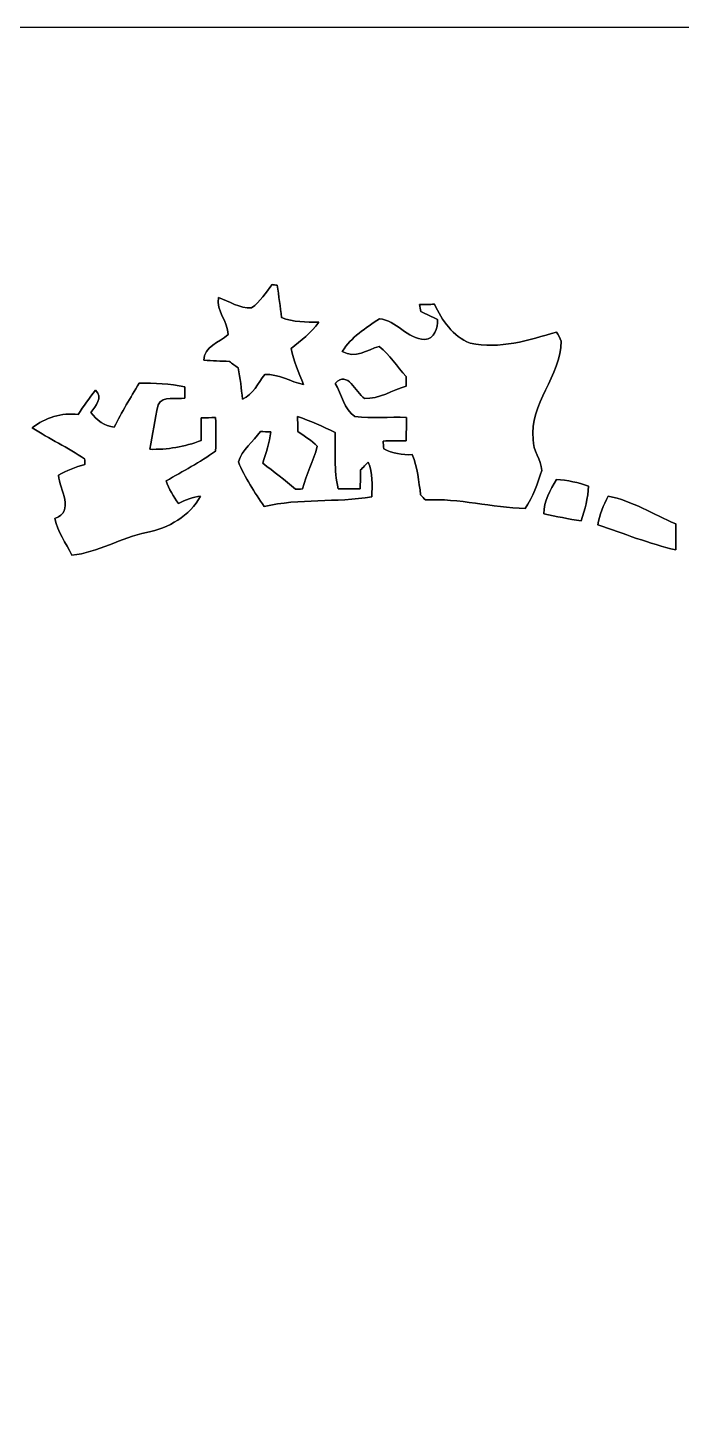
# Model space of a CAD drawing. Header units: centimetres. Extents: x -16.8 to 16.8, y -16.7 to 16.7.
# Drawn here: x -4.95 to 3.18, y -0.52 to 16.67 of the extents above; entities that cross this region are included whole.
import ezdxf

# ---------------------------------------------------------------- set-up
doc = ezdxf.new("R2010")
doc.units = ezdxf.units.CM
doc.header["$MEASUREMENT"] = 0
doc.layers.add('Layer 1', color=7, linetype='Continuous')

msp = doc.modelspace()

# ---------------------------------------------------------------- linework, layer by layer
at = {"layer": 'Layer 1', "color": 7}
for points, knots in [([(-16.77458, 16.66875), (-16.77458, 16.66875), (16.77458, 16.66875), (16.77458, 16.66875), (16.77458, 16.66875), (16.77458, 16.66875), (16.77458, -16.66875), (16.77458, -16.66875), (16.77458, -16.66875), (16.77458, -16.66875), (-16.77458, -16.66875), (-16.77458, -16.66875), (-16.77458, -16.66875), (-16.77458, -16.66875), (-16.77458, 16.66875), (-16.77458, 16.66875), (-16.77458, 16.66875), (-16.77458, 16.66875), (-16.77458, 16.66875), (-16.77458, 16.66875)], [0, 0, 0, 0, 0.16666667, 0.16666667, 0.16666667, 0.16666667, 0.33333333, 0.33333333, 0.33333333, 0.33333333, 0.5, 0.5, 0.5, 0.5, 0.66666667, 0.66666667, 0.66666667, 0.66666667, 1, 1, 1, 1]), ([(-2.16218, 13.18648), (-2.05564, 13.26092), (-1.98755, 13.37557), (-1.90782, 13.47541), (-1.90782, 13.47541), (-1.89265, 13.47364), (-1.86161, 13.46976), (-1.84644, 13.468), (-1.84644, 13.468), (-1.82527, 13.33394), (-1.80234, 13.19989), (-1.79246, 13.06477), (-1.79246, 13.06477), (-1.64465, 13.00586), (-1.48484, 13.01432), (-1.32927, 13.00656), (-1.32927, 13.00656), (-1.4224, 12.87745), (-1.54728, 12.77691), (-1.67323, 12.68166), (-1.67323, 12.68166), (-1.64324, 12.52573), (-1.57445, 12.38215), (-1.51941, 12.23398), (-1.51941, 12.23398), (-1.68275, 12.26644), (-1.82774, 12.36839), (-1.99919, 12.35781), (-1.99919, 12.35781), (-2.08315, 12.24915), (-2.14524, 12.1098), (-2.27789, 12.05195), (-2.27789, 12.05195), (-2.28882, 12.18177), (-2.30399, 12.31159), (-2.33045, 12.4393), (-2.33045, 12.4393), (-2.36679, 12.46681), (-2.40312, 12.49398), (-2.43911, 12.52149), (-2.43911, 12.52149), (-2.54459, 12.52502), (-2.65007, 12.52926), (-2.75555, 12.53455), (-2.75555, 12.53455), (-2.75625, 12.70529), (-2.56152, 12.75539), (-2.45604, 12.85381), (-2.45604, 12.85381), (-2.45498, 13.01962), (-2.60632, 13.14732), (-2.57457, 13.31489), (-2.57457, 13.31489), (-2.43911, 13.26832), (-2.31105, 13.1759), (-2.16218, 13.18648)], [0, 0, 0, 0, 0.06666667, 0.06666667, 0.06666667, 0.06666667, 0.13333333, 0.13333333, 0.13333333, 0.13333333, 0.2, 0.2, 0.2, 0.2, 0.26666667, 0.26666667, 0.26666667, 0.26666667, 0.33333333, 0.33333333, 0.33333333, 0.33333333, 0.4, 0.4, 0.4, 0.4, 0.46666667, 0.46666667, 0.46666667, 0.46666667, 0.53333333, 0.53333333, 0.53333333, 0.53333333, 0.6, 0.6, 0.6, 0.6, 0.66666667, 0.66666667, 0.66666667, 0.66666667, 0.73333333, 0.73333333, 0.73333333, 0.73333333, 0.8, 0.8, 0.8, 0.8, 0.86666667, 0.86666667, 0.86666667, 0.86666667, 1, 1, 1, 1]), ([(-0.07514, 13.22634), (-0.01376, 13.22811), (0.04763, 13.22987), (0.10901, 13.23128), (0.10901, 13.23128), (0.20461, 13.03267), (0.33655, 12.82806), (0.55245, 12.74762), (0.55245, 12.74762), (0.91828, 12.66825), (1.27917, 12.78326), (1.62666, 12.88627), (1.62666, 12.88627), (1.64606, 12.84922), (1.66758, 12.81254), (1.6831, 12.77338), (1.6831, 12.77338), (1.68275, 12.33558), (1.28058, 11.99727), (1.33703, 11.55136), (1.33703, 11.55136), (1.32962, 11.41271), (1.43827, 11.30124), (1.44286, 11.16718), (1.44286, 11.16718), (1.39171, 11.00349), (1.33068, 10.83733), (1.23754, 10.69269), (1.23754, 10.69269), (0.82444, 10.70398), (0.41557, 10.82287), (-0.00247, 10.79923), (-0.00247, 10.79923), (-0.02258, 10.82005), (-0.04269, 10.84051), (-0.06244, 10.86132), (-0.06244, 10.86132), (-0.08431, 11.03066), (-0.10301, 11.20246), (-0.16616, 11.36262), (-0.16616, 11.36262), (-0.28963, 11.35592), (-0.41134, 11.37779), (-0.52105, 11.43529), (-0.52105, 11.43529), (-0.52423, 11.46739), (-0.52705, 11.4995), (-0.52987, 11.53125), (-0.52987, 11.53125), (-0.43498, 11.53266), (-0.33973, 11.53442), (-0.24448, 11.53548), (-0.24448, 11.53548), (-0.24024, 11.63144), (-0.23848, 11.72739), (-0.23742, 11.82335), (-0.23742, 11.82335), (-0.45085, 11.83499), (-0.66675, 11.80888), (-0.87877, 11.83464), (-0.87877, 11.83464), (-1.01741, 11.9253), (-1.04246, 12.11298), (-1.12642, 12.24774), (-1.12642, 12.24774), (-0.96061, 12.41319), (-0.87559, 12.13944), (-0.76094, 12.06077), (-0.76094, 12.06077), (-0.57609, 12.05159), (-0.41381, 12.16484), (-0.24059, 12.21422), (-0.24059, 12.21422), (-0.24165, 12.24386), (-0.24342, 12.30312), (-0.24412, 12.33276), (-0.24412, 12.33276), (-0.35595, 12.45694), (-0.44521, 12.60334), (-0.57785, 12.70741), (-0.57785, 12.70741), (-0.73166, 12.66366), (-0.87207, 12.54901), (-1.03576, 12.64497), (-1.03576, 12.64497), (-0.92745, 12.82171), (-0.74366, 12.93777), (-0.57538, 13.05066), (-0.57538, 13.05066), (-0.36477, 13.03549), (-0.23107, 12.79525), (-0.01164, 12.7949), (-0.01164, 12.7949), (0.11254, 12.79313), (0.14887, 12.94024), (0.14852, 13.04008), (0.14852, 13.04008), (0.07796, 13.07289), (0.00811, 13.10781), (-0.06174, 13.14238), (-0.06174, 13.14238), (-0.06632, 13.17025), (-0.07091, 13.19847), (-0.07514, 13.22634)], [0, 0, 0, 0, 0.03703704, 0.03703704, 0.03703704, 0.03703704, 0.07407407, 0.07407407, 0.07407407, 0.07407407, 0.11111111, 0.11111111, 0.11111111, 0.11111111, 0.14814815, 0.14814815, 0.14814815, 0.14814815, 0.18518519, 0.18518519, 0.18518519, 0.18518519, 0.22222222, 0.22222222, 0.22222222, 0.22222222, 0.25925926, 0.25925926, 0.25925926, 0.25925926, 0.2962963, 0.2962963, 0.2962963, 0.2962963, 0.33333333, 0.33333333, 0.33333333, 0.33333333, 0.37037037, 0.37037037, 0.37037037, 0.37037037, 0.40740741, 0.40740741, 0.40740741, 0.40740741, 0.44444444, 0.44444444, 0.44444444, 0.44444444, 0.48148148, 0.48148148, 0.48148148, 0.48148148, 0.51851852, 0.51851852, 0.51851852, 0.51851852, 0.55555556, 0.55555556, 0.55555556, 0.55555556, 0.59259259, 0.59259259, 0.59259259, 0.59259259, 0.62962963, 0.62962963, 0.62962963, 0.62962963, 0.66666667, 0.66666667, 0.66666667, 0.66666667, 0.7037037, 0.7037037, 0.7037037, 0.7037037, 0.74074074, 0.74074074, 0.74074074, 0.74074074, 0.77777778, 0.77777778, 0.77777778, 0.77777778, 0.81481481, 0.81481481, 0.81481481, 0.81481481, 0.85185185, 0.85185185, 0.85185185, 0.85185185, 0.88888889, 0.88888889, 0.88888889, 0.88888889, 0.92592593, 0.92592593, 0.92592593, 0.92592593, 1, 1, 1, 1]), ([(-3.55953, 12.2488), (-3.37044, 12.25021), (-3.17923, 12.24915), (-2.99367, 12.20435), (-2.99367, 12.20435), (-2.99332, 12.16907), (-2.99191, 12.09816), (-2.99156, 12.06288), (-2.99156, 12.06288), (-3.09951, 12.0463), (-3.2639, 12.10204), (-3.32493, 11.97963), (-3.32493, 11.97963), (-3.36797, 11.79795), (-3.39231, 11.61168), (-3.42935, 11.42859), (-3.42935, 11.42859), (-3.21134, 11.42294), (-2.99332, 11.45822), (-2.79047, 11.53866), (-2.79047, 11.53866), (-2.79012, 11.63214), (-2.78941, 11.72527), (-2.78836, 11.81876), (-2.78836, 11.81876), (-2.72909, 11.82052), (-2.66982, 11.82194), (-2.61056, 11.82335), (-2.61056, 11.82335), (-2.60632, 11.68471), (-2.60526, 11.54606), (-2.61091, 11.40742), (-2.61091, 11.40742), (-2.80317, 11.26525), (-3.01731, 11.15801), (-3.22263, 11.03665), (-3.22263, 11.03665), (-3.19193, 10.93364), (-3.13478, 10.84227), (-3.07093, 10.75655), (-3.07093, 10.75655), (-2.98485, 10.80064), (-2.89313, 10.83416), (-2.79647, 10.84756), (-2.79647, 10.84756), (-2.93053, 10.6045), (-3.19334, 10.44434), (-3.46745, 10.39601), (-3.46745, 10.39601), (-3.78601, 10.32933), (-4.07176, 10.14342), (-4.39667, 10.11343), (-4.39667, 10.11343), (-4.46899, 10.26442), (-4.57412, 10.40236), (-4.60587, 10.56993), (-4.60587, 10.56993), (-4.35645, 10.65354), (-4.54801, 10.93223), (-4.56318, 11.10544), (-4.56318, 11.10544), (-4.46052, 11.16542), (-4.34975, 11.20987), (-4.23404, 11.23774), (-4.23404, 11.23774), (-4.23545, 11.26208), (-4.23651, 11.28642), (-4.23721, 11.31041), (-4.23721, 11.31041), (-4.44676, 11.45117), (-4.67572, 11.55841), (-4.88738, 11.69494), (-4.88738, 11.69494), (-4.7244, 11.82335), (-4.52543, 11.88826), (-4.318, 11.85968), (-4.318, 11.85968), (-4.25133, 11.96516), (-4.18006, 12.06747), (-4.10175, 12.16484), (-4.10175, 12.16484), (-4.00156, 12.06535), (-4.10245, 11.97292), (-4.16031, 11.8872), (-4.16031, 11.8872), (-4.08869, 11.79195), (-3.99239, 11.71222), (-3.86856, 11.70446), (-3.86856, 11.70446), (-3.77578, 11.89143), (-3.66889, 12.071), (-3.55953, 12.2488)], [0, 0, 0, 0, 0.04166667, 0.04166667, 0.04166667, 0.04166667, 0.08333333, 0.08333333, 0.08333333, 0.08333333, 0.125, 0.125, 0.125, 0.125, 0.16666667, 0.16666667, 0.16666667, 0.16666667, 0.20833333, 0.20833333, 0.20833333, 0.20833333, 0.25, 0.25, 0.25, 0.25, 0.29166667, 0.29166667, 0.29166667, 0.29166667, 0.33333333, 0.33333333, 0.33333333, 0.33333333, 0.375, 0.375, 0.375, 0.375, 0.41666667, 0.41666667, 0.41666667, 0.41666667, 0.45833333, 0.45833333, 0.45833333, 0.45833333, 0.5, 0.5, 0.5, 0.5, 0.54166667, 0.54166667, 0.54166667, 0.54166667, 0.58333333, 0.58333333, 0.58333333, 0.58333333, 0.625, 0.625, 0.625, 0.625, 0.66666667, 0.66666667, 0.66666667, 0.66666667, 0.70833333, 0.70833333, 0.70833333, 0.70833333, 0.75, 0.75, 0.75, 0.75, 0.79166667, 0.79166667, 0.79166667, 0.79166667, 0.83333333, 0.83333333, 0.83333333, 0.83333333, 0.875, 0.875, 0.875, 0.875, 0.91666667, 0.91666667, 0.91666667, 0.91666667, 1, 1, 1, 1]), ([(-1.59138, 11.83464), (-1.43157, 11.77996), (-1.2767, 11.71222), (-1.12501, 11.63779), (-1.12501, 11.63779), (-1.11584, 11.4046), (-1.14688, 11.16718), (-1.0855, 10.93893), (-1.0855, 10.93893), (-0.99519, 10.93823), (-0.90452, 10.93752), (-0.81421, 10.93682), (-0.81421, 10.93682), (-0.81209, 11.01513), (-0.81033, 11.0938), (-0.80963, 11.17247), (-0.80963, 11.17247), (-0.78528, 11.19681), (-0.73695, 11.2455), (-0.71296, 11.27019), (-0.71296, 11.27019), (-0.65476, 11.13261), (-0.66675, 10.98268), (-0.66922, 10.83733), (-0.66922, 10.83733), (-1.1116, 10.76396), (-1.56633, 10.82216), (-2.0066, 10.71668), (-2.0066, 10.71668), (-2.12408, 10.89554), (-2.24719, 11.07546), (-2.32763, 11.27407), (-2.32763, 11.27407), (-2.28353, 11.42047), (-2.14066, 11.52384), (-2.05317, 11.65013), (-2.05317, 11.65013), (-2.01083, 11.64837), (-1.9685, 11.64661), (-1.92581, 11.64484), (-1.92581, 11.64484), (-1.93675, 11.51008), (-1.98614, 11.38379), (-2.02424, 11.25502), (-2.02424, 11.25502), (-1.88524, 11.15307), (-1.74978, 11.04583), (-1.6189, 10.93329), (-1.6189, 10.93329), (-1.58997, 10.93399), (-1.56069, 10.9347), (-1.53141, 10.93541), (-1.53141, 10.93541), (-1.48131, 11.11638), (-1.39383, 11.28501), (-1.34691, 11.46669), (-1.34691, 11.46669), (-1.4164, 11.54112), (-1.50777, 11.58981), (-1.58821, 11.65049), (-1.58821, 11.65049), (-1.58962, 11.71187), (-1.59068, 11.77325), (-1.59138, 11.83464)], [0, 0, 0, 0, 0.05882353, 0.05882353, 0.05882353, 0.05882353, 0.11764706, 0.11764706, 0.11764706, 0.11764706, 0.17647059, 0.17647059, 0.17647059, 0.17647059, 0.23529412, 0.23529412, 0.23529412, 0.23529412, 0.29411765, 0.29411765, 0.29411765, 0.29411765, 0.35294118, 0.35294118, 0.35294118, 0.35294118, 0.41176471, 0.41176471, 0.41176471, 0.41176471, 0.47058824, 0.47058824, 0.47058824, 0.47058824, 0.52941176, 0.52941176, 0.52941176, 0.52941176, 0.58823529, 0.58823529, 0.58823529, 0.58823529, 0.64705882, 0.64705882, 0.64705882, 0.64705882, 0.70588235, 0.70588235, 0.70588235, 0.70588235, 0.76470588, 0.76470588, 0.76470588, 0.76470588, 0.82352941, 0.82352941, 0.82352941, 0.82352941, 0.88235294, 0.88235294, 0.88235294, 0.88235294, 1, 1, 1, 1]), ([(1.62489, 11.05429), (1.76071, 11.04547), (1.89406, 11.01513), (2.02283, 10.97139), (2.02283, 10.97139), (2.01612, 10.82358), (1.98014, 10.67964), (1.9304, 10.541), (1.9304, 10.541), (1.77412, 10.56005), (1.62066, 10.59603), (1.46685, 10.62743), (1.46685, 10.62743), (1.47002, 10.78477), (1.54552, 10.92341), (1.62489, 11.05429)], [0, 0, 0, 0, 0.2, 0.2, 0.2, 0.2, 0.4, 0.4, 0.4, 0.4, 0.6, 0.6, 0.6, 0.6, 1, 1, 1, 1]), ([(2.2666, 10.8458), (2.56752, 10.79077), (2.82646, 10.61544), (3.10727, 10.5029), (3.10727, 10.5029), (3.10974, 10.3946), (3.11009, 10.28629), (3.10868, 10.17799), (3.10868, 10.17799), (2.77848, 10.2549), (2.46133, 10.38154), (2.13995, 10.48879), (2.13995, 10.48879), (2.15794, 10.61544), (2.20733, 10.73362), (2.2666, 10.8458)], [0, 0, 0, 0, 0.2, 0.2, 0.2, 0.2, 0.4, 0.4, 0.4, 0.4, 0.6, 0.6, 0.6, 0.6, 1, 1, 1, 1])]:
    msp.add_open_spline(points, degree=3, knots=knots, dxfattribs=at)
at = {"layer": 'Layer 1', "color": 8}
for points, knots in [([(-2.16218, 13.18648), (-2.31105, 13.1759), (-2.43911, 13.26832), (-2.57457, 13.31489), (-2.57457, 13.31489), (-2.60632, 13.14732), (-2.45498, 13.01962), (-2.45604, 12.85381), (-2.45604, 12.85381), (-2.56152, 12.75539), (-2.75625, 12.70529), (-2.75555, 12.53455), (-2.75555, 12.53455), (-2.65007, 12.52926), (-2.54459, 12.52502), (-2.43911, 12.52149), (-2.43911, 12.52149), (-2.40312, 12.49398), (-2.36679, 12.46681), (-2.33045, 12.4393), (-2.33045, 12.4393), (-2.30399, 12.31159), (-2.28882, 12.18177), (-2.27789, 12.05195), (-2.27789, 12.05195), (-2.14524, 12.1098), (-2.08315, 12.24915), (-1.99919, 12.35781), (-1.99919, 12.35781), (-1.82774, 12.36839), (-1.68275, 12.26644), (-1.51941, 12.23398), (-1.51941, 12.23398), (-1.57445, 12.38215), (-1.64324, 12.52573), (-1.67323, 12.68166), (-1.67323, 12.68166), (-1.54728, 12.77691), (-1.4224, 12.87745), (-1.32927, 13.00656), (-1.32927, 13.00656), (-1.48484, 13.01432), (-1.64465, 13.00586), (-1.79246, 13.06477), (-1.79246, 13.06477), (-1.80234, 13.19989), (-1.82527, 13.33394), (-1.84644, 13.468), (-1.84644, 13.468), (-1.86161, 13.46976), (-1.89265, 13.47364), (-1.90782, 13.47541), (-1.90782, 13.47541), (-1.98755, 13.37557), (-2.05564, 13.26092), (-2.16218, 13.18648), (-2.16218, 13.18648), (-2.16218, 13.18648), (-2.16218, 13.18648), (-2.16218, 13.18648)], [0, 0, 0, 0, 0.0625, 0.0625, 0.0625, 0.0625, 0.125, 0.125, 0.125, 0.125, 0.1875, 0.1875, 0.1875, 0.1875, 0.25, 0.25, 0.25, 0.25, 0.3125, 0.3125, 0.3125, 0.3125, 0.375, 0.375, 0.375, 0.375, 0.4375, 0.4375, 0.4375, 0.4375, 0.5, 0.5, 0.5, 0.5, 0.5625, 0.5625, 0.5625, 0.5625, 0.625, 0.625, 0.625, 0.625, 0.6875, 0.6875, 0.6875, 0.6875, 0.75, 0.75, 0.75, 0.75, 0.8125, 0.8125, 0.8125, 0.8125, 0.875, 0.875, 0.875, 0.875, 1, 1, 1, 1]), ([(-0.07514, 13.22634), (-0.07091, 13.19847), (-0.06632, 13.17025), (-0.06174, 13.14238), (-0.06174, 13.14238), (0.00811, 13.10781), (0.07796, 13.07289), (0.14852, 13.04008), (0.14852, 13.04008), (0.14887, 12.94024), (0.11254, 12.79313), (-0.01164, 12.7949), (-0.01164, 12.7949), (-0.23107, 12.79525), (-0.36477, 13.03549), (-0.57538, 13.05066), (-0.57538, 13.05066), (-0.74366, 12.93777), (-0.92745, 12.82171), (-1.03576, 12.64497), (-1.03576, 12.64497), (-0.87207, 12.54901), (-0.73166, 12.66366), (-0.57785, 12.70741), (-0.57785, 12.70741), (-0.44521, 12.60334), (-0.35595, 12.45694), (-0.24412, 12.33276), (-0.24412, 12.33276), (-0.24342, 12.30312), (-0.24165, 12.24386), (-0.24059, 12.21422), (-0.24059, 12.21422), (-0.41381, 12.16484), (-0.57609, 12.05159), (-0.76094, 12.06077), (-0.76094, 12.06077), (-0.87559, 12.13944), (-0.96061, 12.41319), (-1.12642, 12.24774), (-1.12642, 12.24774), (-1.04246, 12.11298), (-1.01741, 11.9253), (-0.87877, 11.83464), (-0.87877, 11.83464), (-0.66675, 11.80888), (-0.45085, 11.83499), (-0.23742, 11.82335), (-0.23742, 11.82335), (-0.23848, 11.72739), (-0.24024, 11.63144), (-0.24448, 11.53548), (-0.24448, 11.53548), (-0.33973, 11.53442), (-0.43498, 11.53266), (-0.52987, 11.53125), (-0.52987, 11.53125), (-0.52705, 11.4995), (-0.52423, 11.46739), (-0.52105, 11.43529), (-0.52105, 11.43529), (-0.41134, 11.37779), (-0.28963, 11.35592), (-0.16616, 11.36262), (-0.16616, 11.36262), (-0.10301, 11.20246), (-0.08431, 11.03066), (-0.06244, 10.86132), (-0.06244, 10.86132), (-0.04269, 10.84051), (-0.02258, 10.82005), (-0.00247, 10.79923), (-0.00247, 10.79923), (0.41557, 10.82287), (0.82444, 10.70398), (1.23754, 10.69269), (1.23754, 10.69269), (1.33068, 10.83733), (1.39171, 11.00349), (1.44286, 11.16718), (1.44286, 11.16718), (1.43827, 11.30124), (1.32962, 11.41271), (1.33703, 11.55136), (1.33703, 11.55136), (1.28058, 11.99727), (1.68275, 12.33558), (1.6831, 12.77338), (1.6831, 12.77338), (1.66758, 12.81254), (1.64606, 12.84922), (1.62666, 12.88627), (1.62666, 12.88627), (1.27917, 12.78326), (0.91828, 12.66825), (0.55245, 12.74762), (0.55245, 12.74762), (0.33655, 12.82806), (0.20461, 13.03267), (0.10901, 13.23128), (0.10901, 13.23128), (0.04763, 13.22987), (-0.01376, 13.22811), (-0.07514, 13.22634), (-0.07514, 13.22634), (-0.07514, 13.22634), (-0.07514, 13.22634), (-0.07514, 13.22634)], [0, 0, 0, 0, 0.03571429, 0.03571429, 0.03571429, 0.03571429, 0.07142857, 0.07142857, 0.07142857, 0.07142857, 0.10714286, 0.10714286, 0.10714286, 0.10714286, 0.14285714, 0.14285714, 0.14285714, 0.14285714, 0.17857143, 0.17857143, 0.17857143, 0.17857143, 0.21428571, 0.21428571, 0.21428571, 0.21428571, 0.25, 0.25, 0.25, 0.25, 0.28571429, 0.28571429, 0.28571429, 0.28571429, 0.32142857, 0.32142857, 0.32142857, 0.32142857, 0.35714286, 0.35714286, 0.35714286, 0.35714286, 0.39285714, 0.39285714, 0.39285714, 0.39285714, 0.42857143, 0.42857143, 0.42857143, 0.42857143, 0.46428571, 0.46428571, 0.46428571, 0.46428571, 0.5, 0.5, 0.5, 0.5, 0.53571429, 0.53571429, 0.53571429, 0.53571429, 0.57142857, 0.57142857, 0.57142857, 0.57142857, 0.60714286, 0.60714286, 0.60714286, 0.60714286, 0.64285714, 0.64285714, 0.64285714, 0.64285714, 0.67857143, 0.67857143, 0.67857143, 0.67857143, 0.71428571, 0.71428571, 0.71428571, 0.71428571, 0.75, 0.75, 0.75, 0.75, 0.78571429, 0.78571429, 0.78571429, 0.78571429, 0.82142857, 0.82142857, 0.82142857, 0.82142857, 0.85714286, 0.85714286, 0.85714286, 0.85714286, 0.89285714, 0.89285714, 0.89285714, 0.89285714, 0.92857143, 0.92857143, 0.92857143, 0.92857143, 1, 1, 1, 1]), ([(-3.55953, 12.2488), (-3.66889, 12.071), (-3.77578, 11.89143), (-3.86856, 11.70446), (-3.86856, 11.70446), (-3.99239, 11.71222), (-4.08869, 11.79195), (-4.16031, 11.8872), (-4.16031, 11.8872), (-4.10245, 11.97292), (-4.00156, 12.06535), (-4.10175, 12.16484), (-4.10175, 12.16484), (-4.18006, 12.06747), (-4.25133, 11.96516), (-4.318, 11.85968), (-4.318, 11.85968), (-4.52543, 11.88826), (-4.7244, 11.82335), (-4.88738, 11.69494), (-4.88738, 11.69494), (-4.67572, 11.55841), (-4.44676, 11.45117), (-4.23721, 11.31041), (-4.23721, 11.31041), (-4.23651, 11.28642), (-4.23545, 11.26208), (-4.23404, 11.23774), (-4.23404, 11.23774), (-4.34975, 11.20987), (-4.46052, 11.16542), (-4.56318, 11.10544), (-4.56318, 11.10544), (-4.54801, 10.93223), (-4.35645, 10.65354), (-4.60587, 10.56993), (-4.60587, 10.56993), (-4.57412, 10.40236), (-4.46899, 10.26442), (-4.39667, 10.11343), (-4.39667, 10.11343), (-4.07176, 10.14342), (-3.78601, 10.32933), (-3.46745, 10.39601), (-3.46745, 10.39601), (-3.19334, 10.44434), (-2.93053, 10.6045), (-2.79647, 10.84756), (-2.79647, 10.84756), (-2.89313, 10.83416), (-2.98485, 10.80064), (-3.07093, 10.75655), (-3.07093, 10.75655), (-3.13478, 10.84227), (-3.19193, 10.93364), (-3.22263, 11.03665), (-3.22263, 11.03665), (-3.01731, 11.15801), (-2.80317, 11.26525), (-2.61091, 11.40742), (-2.61091, 11.40742), (-2.60526, 11.54606), (-2.60632, 11.68471), (-2.61056, 11.82335), (-2.61056, 11.82335), (-2.66982, 11.82194), (-2.72909, 11.82052), (-2.78836, 11.81876), (-2.78836, 11.81876), (-2.78941, 11.72527), (-2.79012, 11.63214), (-2.79047, 11.53866), (-2.79047, 11.53866), (-2.99332, 11.45822), (-3.21134, 11.42294), (-3.42935, 11.42859), (-3.42935, 11.42859), (-3.39231, 11.61168), (-3.36797, 11.79795), (-3.32493, 11.97963), (-3.32493, 11.97963), (-3.2639, 12.10204), (-3.09951, 12.0463), (-2.99156, 12.06288), (-2.99156, 12.06288), (-2.99191, 12.09816), (-2.99332, 12.16907), (-2.99367, 12.20435), (-2.99367, 12.20435), (-3.17923, 12.24915), (-3.37044, 12.25021), (-3.55953, 12.2488), (-3.55953, 12.2488), (-3.55953, 12.2488), (-3.55953, 12.2488), (-3.55953, 12.2488)], [0, 0, 0, 0, 0.04, 0.04, 0.04, 0.04, 0.08, 0.08, 0.08, 0.08, 0.12, 0.12, 0.12, 0.12, 0.16, 0.16, 0.16, 0.16, 0.2, 0.2, 0.2, 0.2, 0.24, 0.24, 0.24, 0.24, 0.28, 0.28, 0.28, 0.28, 0.32, 0.32, 0.32, 0.32, 0.36, 0.36, 0.36, 0.36, 0.4, 0.4, 0.4, 0.4, 0.44, 0.44, 0.44, 0.44, 0.48, 0.48, 0.48, 0.48, 0.52, 0.52, 0.52, 0.52, 0.56, 0.56, 0.56, 0.56, 0.6, 0.6, 0.6, 0.6, 0.64, 0.64, 0.64, 0.64, 0.68, 0.68, 0.68, 0.68, 0.72, 0.72, 0.72, 0.72, 0.76, 0.76, 0.76, 0.76, 0.8, 0.8, 0.8, 0.8, 0.84, 0.84, 0.84, 0.84, 0.88, 0.88, 0.88, 0.88, 0.92, 0.92, 0.92, 0.92, 1, 1, 1, 1]), ([(-1.59138, 11.83464), (-1.59068, 11.77325), (-1.58962, 11.71187), (-1.58821, 11.65049), (-1.58821, 11.65049), (-1.50777, 11.58981), (-1.4164, 11.54112), (-1.34691, 11.46669), (-1.34691, 11.46669), (-1.39383, 11.28501), (-1.48131, 11.11638), (-1.53141, 10.93541), (-1.53141, 10.93541), (-1.56069, 10.9347), (-1.58997, 10.93399), (-1.6189, 10.93329), (-1.6189, 10.93329), (-1.74978, 11.04583), (-1.88524, 11.15307), (-2.02424, 11.25502), (-2.02424, 11.25502), (-1.98614, 11.38379), (-1.93675, 11.51008), (-1.92581, 11.64484), (-1.92581, 11.64484), (-1.9685, 11.64661), (-2.01083, 11.64837), (-2.05317, 11.65013), (-2.05317, 11.65013), (-2.14066, 11.52384), (-2.28353, 11.42047), (-2.32763, 11.27407), (-2.32763, 11.27407), (-2.24719, 11.07546), (-2.12408, 10.89554), (-2.0066, 10.71668), (-2.0066, 10.71668), (-1.56633, 10.82216), (-1.1116, 10.76396), (-0.66922, 10.83733), (-0.66922, 10.83733), (-0.66675, 10.98268), (-0.65476, 11.13261), (-0.71296, 11.27019), (-0.71296, 11.27019), (-0.73695, 11.2455), (-0.78528, 11.19681), (-0.80963, 11.17247), (-0.80963, 11.17247), (-0.81033, 11.0938), (-0.81209, 11.01513), (-0.81421, 10.93682), (-0.81421, 10.93682), (-0.90452, 10.93752), (-0.99519, 10.93823), (-1.0855, 10.93893), (-1.0855, 10.93893), (-1.14688, 11.16718), (-1.11584, 11.4046), (-1.12501, 11.63779), (-1.12501, 11.63779), (-1.2767, 11.71222), (-1.43157, 11.77996), (-1.59138, 11.83464), (-1.59138, 11.83464), (-1.59138, 11.83464), (-1.59138, 11.83464), (-1.59138, 11.83464)], [0, 0, 0, 0, 0.05555556, 0.05555556, 0.05555556, 0.05555556, 0.11111111, 0.11111111, 0.11111111, 0.11111111, 0.16666667, 0.16666667, 0.16666667, 0.16666667, 0.22222222, 0.22222222, 0.22222222, 0.22222222, 0.27777778, 0.27777778, 0.27777778, 0.27777778, 0.33333333, 0.33333333, 0.33333333, 0.33333333, 0.38888889, 0.38888889, 0.38888889, 0.38888889, 0.44444444, 0.44444444, 0.44444444, 0.44444444, 0.5, 0.5, 0.5, 0.5, 0.55555556, 0.55555556, 0.55555556, 0.55555556, 0.61111111, 0.61111111, 0.61111111, 0.61111111, 0.66666667, 0.66666667, 0.66666667, 0.66666667, 0.72222222, 0.72222222, 0.72222222, 0.72222222, 0.77777778, 0.77777778, 0.77777778, 0.77777778, 0.83333333, 0.83333333, 0.83333333, 0.83333333, 0.88888889, 0.88888889, 0.88888889, 0.88888889, 1, 1, 1, 1]), ([(1.62489, 11.05429), (1.54552, 10.92341), (1.47002, 10.78477), (1.46685, 10.62743), (1.46685, 10.62743), (1.62066, 10.59603), (1.77412, 10.56005), (1.9304, 10.541), (1.9304, 10.541), (1.98014, 10.67964), (2.01612, 10.82358), (2.02283, 10.97139), (2.02283, 10.97139), (1.89406, 11.01513), (1.76071, 11.04547), (1.62489, 11.05429), (1.62489, 11.05429), (1.62489, 11.05429), (1.62489, 11.05429), (1.62489, 11.05429)], [0, 0, 0, 0, 0.16666667, 0.16666667, 0.16666667, 0.16666667, 0.33333333, 0.33333333, 0.33333333, 0.33333333, 0.5, 0.5, 0.5, 0.5, 0.66666667, 0.66666667, 0.66666667, 0.66666667, 1, 1, 1, 1]), ([(2.2666, 10.8458), (2.20733, 10.73362), (2.15794, 10.61544), (2.13995, 10.48879), (2.13995, 10.48879), (2.46133, 10.38154), (2.77848, 10.2549), (3.10868, 10.17799), (3.10868, 10.17799), (3.11009, 10.28629), (3.10974, 10.3946), (3.10727, 10.5029), (3.10727, 10.5029), (2.82646, 10.61544), (2.56752, 10.79077), (2.2666, 10.8458), (2.2666, 10.8458), (2.2666, 10.8458), (2.2666, 10.8458), (2.2666, 10.8458)], [0, 0, 0, 0, 0.16666667, 0.16666667, 0.16666667, 0.16666667, 0.33333333, 0.33333333, 0.33333333, 0.33333333, 0.5, 0.5, 0.5, 0.5, 0.66666667, 0.66666667, 0.66666667, 0.66666667, 1, 1, 1, 1])]:
    msp.add_open_spline(points, degree=3, knots=knots, dxfattribs=at)

doc.saveas('drawing.dxf')
